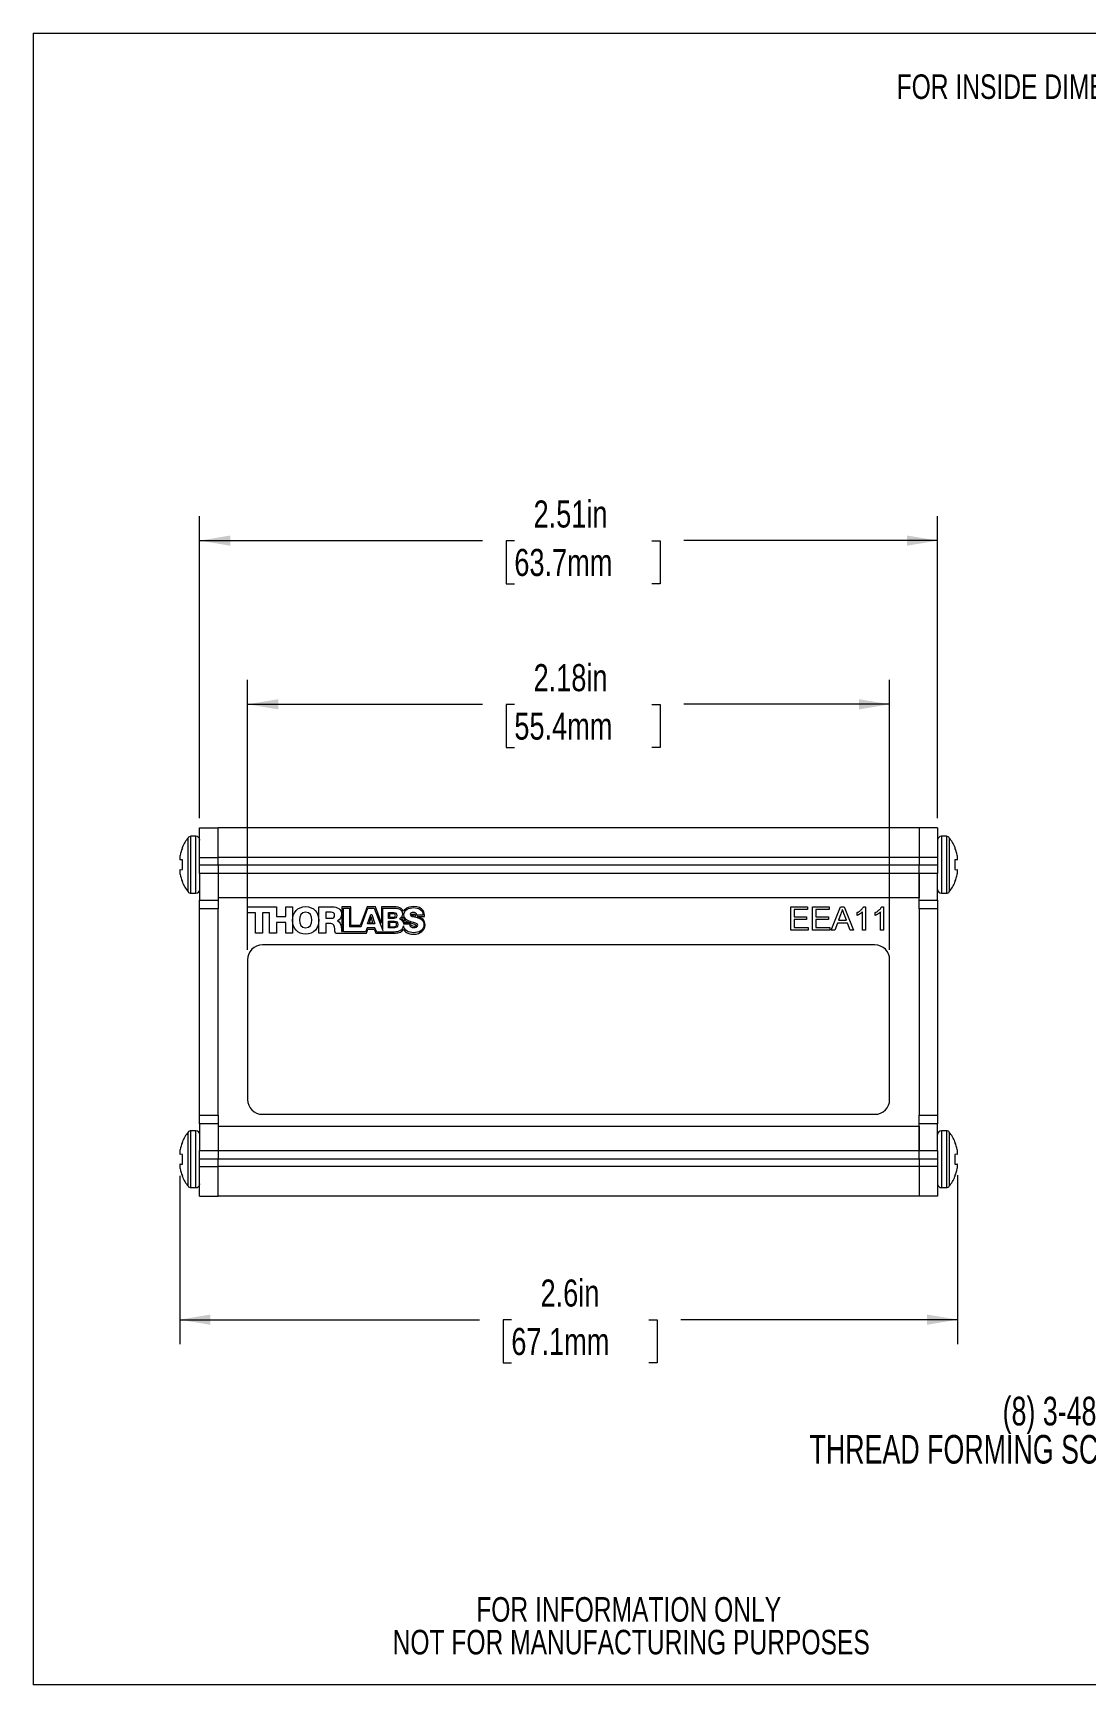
# Model space of a CAD drawing. Header units: inches. Extents: x 0.04 to 7.3, y 0.02 to 5.63.
# Drawn here: x 0.04 to 3.62, y 0.02 to 5.63 of the extents above; entities that cross this region are included whole.
import ezdxf

# ---------------------------------------------------------------- set-up
doc = ezdxf.new("R2010")
doc.units = ezdxf.units.IN
doc.header["$MEASUREMENT"] = 0
doc.styles.add('SLDTEXTSTYLE0', font='TXT', dxfattribs={"width": 0.75})
doc.styles.add('SLDTEXTSTYLE3', font='TXT', dxfattribs={"width": 0.7})
doc.dimstyles.new('SLDDIMSTYLE0', dxfattribs={"dimtxt": 0.091864, "dimasz": 0.104, "dimexe": 0, "dimexo": 0.0625, "dimgap": 0.022966, "dimtad": 0, "dimtih": 1, "dimtoh": 1, "dimrnd": 1e-09, "dimzin": 12, "dimdsep": 46, "dimtxsty": 'SLDTEXTSTYLE0', "dimsah": 1, "dimcen": 0.09, "dimadec": 0, "dimazin": 3, "dimtfac": 1, "dimtofl": 0, "dimtmove": 0, "dimatfit": 3, "dimfxl": 1, "dimfrac": 2, "dimtolj": 1, "dimtzin": 12, "dimarcsym": 0})
doc.dimstyles.new('SLDDIMSTYLE1', dxfattribs={"dimtxt": 0.091864, "dimasz": 0.104, "dimexe": 0, "dimexo": 0.0625, "dimgap": 0.022966, "dimtad": 0, "dimtih": 1, "dimtoh": 1, "dimdec": 1, "dimrnd": 1e-09, "dimzin": 12, "dimdsep": 46, "dimtxsty": 'SLDTEXTSTYLE0', "dimsah": 1, "dimcen": 0.09, "dimadec": 0, "dimazin": 3, "dimtfac": 1, "dimtdec": 1, "dimtofl": 0, "dimtmove": 0, "dimatfit": 3, "dimfxl": 1, "dimfrac": 2, "dimtolj": 1, "dimtzin": 12, "dimarcsym": 0})

# ---------------------------------------------------------------- blocks, each defined once
blk = doc.blocks.new('SW_NOTE_2')
at = {"color": 0, "linetype": 'Continuous', "lineweight": 0, "ltscale": 0.666667, "char_height": 0.083333, "attachment_point": 2, "style": 'SLDTEXTSTYLE0'}
for s, insert in [('FOR INFORMATION ONLY', (0.6576, 0.1074)), ('NOT FOR MANUFACTURING PURPOSES', (0.6661, -0.0037))]:
    blk.add_mtext(s, dxfattribs=dict(at, insert=insert))
blk = doc.blocks.new('_D')
at = {"color": 7, "linetype": 'Continuous', "lineweight": 0, "ltscale": 0.666667}
for p, q in [((0.6072, 2.9675), (0.6072, 3.9933)), ((3.1132, 2.9675), (3.1132, 3.9933)), ((0.6072, 3.9099), (1.5672, 3.9099)), ((1.6758, 3.9092), (1.6478, 3.9092)), ((1.6478, 3.9092), (1.6478, 3.7634)), ((2.143, 3.9092), (2.171, 3.9092)), ((2.171, 3.9092), (2.171, 3.7634)), ((3.1132, 3.9099), (2.2516, 3.9099)), ((1.6478, 3.7634), (1.6758, 3.7634)), ((2.171, 3.7634), (2.143, 3.7634))]:
    blk.add_line(p, q, dxfattribs=at)
for points in [[(0.6072, 3.9099), (0.7112, 3.8926), (0.7112, 3.9273)], [(3.1132, 3.9099), (3.0092, 3.9273), (3.0092, 3.8926)]]:
    blk.add_solid(points, dxfattribs=at)
at = {"color": 7, "linetype": 'Continuous', "lineweight": 0, "ltscale": 0.666667, "char_height": 0.09186, "attachment_point": 1, "style": 'SLDTEXTSTYLE0'}
for s, insert in [('2.51in', (1.7411, 4.0463)), ('63.7mm', (1.6758, 3.8818))]:
    blk.add_mtext(s, dxfattribs=dict(at, insert=insert))
blk = doc.blocks.new('_D_1')
at = {"color": 7, "linetype": 'Continuous', "lineweight": 0, "ltscale": 0.666667}
for p, q in [((0.5394, 1.7532), (0.5394, 1.1809)), ((3.181, 1.7551), (3.181, 1.1809)), ((0.5394, 1.2642), (1.557, 1.2642)), ((1.6656, 1.2635), (1.6376, 1.2635)), ((1.6376, 1.2635), (1.6376, 1.1177)), ((2.1328, 1.2635), (2.1608, 1.2635)), ((2.1608, 1.2635), (2.1608, 1.1177)), ((3.181, 1.2642), (2.2414, 1.2642)), ((1.6376, 1.1177), (1.6656, 1.1177)), ((2.1608, 1.1177), (2.1328, 1.1177))]:
    blk.add_line(p, q, dxfattribs=at)
for points in [[(0.5394, 1.2642), (0.6434, 1.2469), (0.6434, 1.2816)], [(3.181, 1.2642), (3.077, 1.2816), (3.077, 1.2469)]]:
    blk.add_solid(points, dxfattribs=at)
at = {"color": 7, "linetype": 'Continuous', "lineweight": 0, "ltscale": 0.666667, "char_height": 0.09186, "attachment_point": 1, "style": 'SLDTEXTSTYLE0'}
for s, insert in [('2.6in', (1.7648, 1.4006)), ('67.1mm', (1.6656, 1.2361))]:
    blk.add_mtext(s, dxfattribs=dict(at, insert=insert))
blk = doc.blocks.new('_D_2')
at = {"color": 7, "linetype": 'Continuous', "lineweight": 0, "ltscale": 0.666667}
for p, q in [((0.7702, 2.52), (0.7702, 3.4374)), ((2.9502, 2.52), (2.9502, 3.4374)), ((0.7702, 3.3541), (1.5672, 3.3541)), ((1.6758, 3.3534), (1.6478, 3.3534)), ((1.6478, 3.3534), (1.6478, 3.2076)), ((2.143, 3.3534), (2.171, 3.3534)), ((2.171, 3.3534), (2.171, 3.2076)), ((2.9502, 3.3541), (2.2516, 3.3541)), ((1.6478, 3.2076), (1.6758, 3.2076)), ((2.171, 3.2076), (2.143, 3.2076))]:
    blk.add_line(p, q, dxfattribs=at)
for points in [[(0.7702, 3.3541), (0.8742, 3.3368), (0.8742, 3.3714)], [(2.9502, 3.3541), (2.8462, 3.3714), (2.8462, 3.3368)]]:
    blk.add_solid(points, dxfattribs=at)
at = {"color": 7, "linetype": 'Continuous', "lineweight": 0, "ltscale": 0.666667, "char_height": 0.09186, "attachment_point": 1, "style": 'SLDTEXTSTYLE0'}
for s, insert in [('2.18in', (1.7411, 3.4905)), ('55.4mm', (1.6758, 3.326))]:
    blk.add_mtext(s, dxfattribs=dict(at, insert=insert))
blk = doc.blocks.new('SW_NOTE_3')
at = {"color": 0, "linetype": 'Continuous', "lineweight": 0, "ltscale": 0.666667, "char_height": 0.097222, "attachment_point": 3, "style": 'SLDTEXTSTYLE3'}
for s, insert in [('(8) 3-48 X 1/4"', (-0.0048, 0.0452)), ('THREAD FORMING SCREWS', (0.0045, -0.0844))]:
    blk.add_mtext(s, dxfattribs=dict(at, insert=insert))

msp = doc.modelspace()

# ---------------------------------------------------------------- linework, layer by layer
at = {"color": 7, "linetype": 'Continuous', "lineweight": 0, "ltscale": 0.666667}
for p, q in [((0.0415, 5.6337), (7.2963, 5.6337)), ((0.0415, 5.6337), (0.0415, 0.0237)), ((7.2963, 0.0237), (0.0415, 0.0237))]:
    msp.add_line(p, q, dxfattribs=at)
at = {"color": 7, "linetype": 'Continuous', "lineweight": 15, "ltscale": 0.666667}
for p, q in [((0.6072, 2.9342), (0.6702, 2.9342)), ((0.6072, 2.8342), (0.6072, 2.9342)), ((0.6702, 2.8342), (0.6702, 2.9342)), ((3.0502, 2.9342), (0.6702, 2.9342)), ((3.1132, 2.9342), (3.0502, 2.9342)), ((3.0502, 2.9342), (3.0502, 2.8342)), ((3.1132, 2.9342), (3.1132, 2.8342)), ((0.5485, 2.8661), (0.5485, 2.8684)), ((0.5945, 2.9057), (0.5778, 2.9057)), ((3.1427, 2.9057), (3.126, 2.9057)), ((3.172, 2.8684), (3.172, 2.8661)), ((0.5407, 2.841), (0.5404, 2.8397)), ((0.5404, 2.8266), (0.5407, 2.8263)), ((0.5485, 2.8256), (0.5407, 2.8263)), ((0.5485, 2.7927), (0.5485, 2.8256)), ((0.6072, 2.8342), (0.6702, 2.8342)), ((0.6072, 2.809), (0.6072, 2.8342)), ((0.6072, 2.809), (0.6702, 2.809)), ((0.6072, 2.7798), (0.6072, 2.809)), ((0.6702, 2.809), (0.6702, 2.8342)), ((3.0502, 2.8342), (0.6702, 2.8342)), ((0.6702, 2.809), (0.6702, 2.7798)), ((0.6702, 2.809), (3.0502, 2.809)), ((3.1132, 2.8342), (3.0502, 2.8342)), ((3.0502, 2.8342), (3.0502, 2.809)), ((3.0502, 2.809), (3.1132, 2.809)), ((3.0502, 2.7798), (3.0502, 2.809)), ((3.1132, 2.8342), (3.1132, 2.809)), ((3.1132, 2.809), (3.1132, 2.7798)), ((3.1798, 2.8263), (3.172, 2.8256)), ((3.172, 2.8256), (3.172, 2.7927)), ((3.18, 2.8397), (3.1798, 2.841)), ((3.1798, 2.8263), (3.18, 2.8266)), ((0.5407, 2.7921), (0.5404, 2.7918)), ((0.5404, 2.7786), (0.5407, 2.7773)), ((0.5407, 2.7921), (0.5485, 2.7927)), ((0.5485, 2.75), (0.5485, 2.7523)), ((0.6702, 2.7798), (0.6072, 2.7798)), ((0.6072, 2.7798), (0.6072, 2.6885)), ((0.6702, 2.7798), (0.6702, 2.6885)), ((3.0502, 2.7798), (0.6702, 2.7798)), ((0.6702, 2.7798), (0.6702, 2.6967)), ((3.1132, 2.7798), (3.0502, 2.7798)), ((3.0502, 2.6885), (3.0502, 2.7798)), ((3.0502, 2.7798), (3.0502, 2.6967)), ((3.0502, 2.7652), (3.0503, 2.7654)), ((3.1132, 2.6885), (3.1132, 2.7798)), ((3.172, 2.7927), (3.1798, 2.7921)), ((3.172, 2.7523), (3.172, 2.75)), ((3.18, 2.7918), (3.1798, 2.7921)), ((0.5778, 2.7127), (0.5945, 2.7127)), ((3.0502, 2.6967), (0.6702, 2.6967)), ((3.126, 2.7127), (3.1427, 2.7127)), ((0.6072, 2.6885), (0.6702, 2.6885)), ((0.6072, 2.6593), (0.6072, 2.6885)), ((0.6702, 2.6593), (0.6072, 2.6593)), ((0.6072, 1.959), (0.6072, 2.6593)), ((0.6702, 2.6885), (0.6702, 2.6593)), ((0.6702, 1.959), (0.6702, 2.6593)), ((0.7702, 2.6663), (0.8684, 2.6663)), ((0.7702, 2.6462), (0.7702, 2.6663)), ((0.7971, 2.6462), (0.7702, 2.6462)), ((0.7971, 2.5767), (0.7971, 2.6462)), ((0.8206, 2.6463), (0.8206, 2.5767)), ((0.8449, 2.6463), (0.8206, 2.6463)), ((0.8449, 2.5767), (0.8449, 2.6463)), ((0.8684, 2.6663), (0.8684, 2.6336)), ((0.8993, 2.6336), (0.8993, 2.6663)), ((0.8993, 2.6663), (0.9228, 2.6663)), ((0.9228, 2.6663), (0.9228, 2.5767)), ((1.0116, 2.6663), (1.0575, 2.6663)), ((1.0116, 2.5767), (1.0116, 2.6663)), ((1.0537, 2.6477), (1.0351, 2.6477)), ((1.0351, 2.6477), (1.0351, 2.6274)), ((1.0904, 2.6663), (1.0904, 2.5808)), ((1.1209, 2.6663), (1.0904, 2.6663)), ((1.0952, 2.6619), (1.1163, 2.6619)), ((1.0952, 2.5809), (1.0952, 2.6619)), ((1.1163, 2.6619), (1.1163, 2.5992)), ((1.1209, 2.6024), (1.1209, 2.6663)), ((1.1762, 2.6663), (1.1517, 2.6024)), ((1.1552, 2.5992), (1.1787, 2.6619)), ((1.2039, 2.6663), (1.1762, 2.6663)), ((1.1774, 2.6081), (1.188, 2.6405)), ((1.1787, 2.6619), (1.2002, 2.6619)), ((1.188, 2.6405), (1.1913, 2.6405)), ((1.1913, 2.6405), (1.2015, 2.6081)), ((1.2002, 2.6619), (1.2288, 2.5864)), ((1.2246, 2.6104), (1.2039, 2.6663)), ((1.2642, 2.6663), (1.2246, 2.6663)), ((1.2246, 2.6663), (1.2246, 2.6104)), ((1.2288, 2.5864), (1.2288, 2.6619)), ((1.2288, 2.6619), (1.2667, 2.6619)), ((1.2481, 2.6466), (1.2669, 2.6466)), ((1.2481, 2.627), (1.2481, 2.6466)), ((1.2522, 2.6423), (1.2522, 2.631)), ((1.2653, 2.6423), (1.2522, 2.6423)), ((1.3662, 2.6375), (1.3451, 2.6375)), ((2.6149, 2.6667), (2.6713, 2.6667)), ((2.6149, 2.5867), (2.6149, 2.6667)), ((2.6261, 2.6574), (2.6261, 2.6328)), ((2.6713, 2.6574), (2.6261, 2.6574)), ((2.6713, 2.6667), (2.6713, 2.6574)), ((2.6887, 2.5867), (2.6887, 2.6667)), ((2.6887, 2.6667), (2.7451, 2.6667)), ((2.7, 2.6574), (2.7, 2.6328)), ((2.7451, 2.6574), (2.7, 2.6574)), ((2.7451, 2.6667), (2.7451, 2.6574)), ((2.7516, 2.5867), (2.7834, 2.6667)), ((2.7843, 2.6427), (2.7761, 2.6205)), ((2.7834, 2.6667), (2.7961, 2.6667)), ((2.8034, 2.6205), (2.7956, 2.6415)), ((2.7961, 2.6667), (2.8278, 2.5867)), ((2.8395, 2.6372), (2.8395, 2.6467)), ((2.8579, 2.5867), (2.8579, 2.649)), ((2.8616, 2.6667), (2.8682, 2.6667)), ((2.8682, 2.6667), (2.8682, 2.5867)), ((2.901, 2.6372), (2.901, 2.6467)), ((2.9195, 2.5867), (2.9195, 2.649)), ((2.9231, 2.6667), (2.9297, 2.6667)), ((2.9297, 2.6667), (2.9297, 2.5867)), ((3.0502, 2.6885), (3.1132, 2.6885)), ((3.0502, 2.6593), (3.0502, 2.6885)), ((3.1132, 2.6593), (3.0502, 2.6593)), ((3.0502, 2.6593), (3.0502, 1.959)), ((3.1132, 2.6885), (3.1132, 2.6593)), ((3.1132, 2.6593), (3.1132, 1.959)), ((0.8684, 2.6336), (0.8993, 2.6336)), ((0.8684, 2.6136), (0.8684, 2.5767)), ((0.8993, 2.6136), (0.8684, 2.6136)), ((0.8993, 2.5767), (0.8993, 2.6136)), ((1.0351, 2.6274), (1.0547, 2.6274)), ((1.0351, 2.6093), (1.0351, 2.5767)), ((1.0529, 2.6093), (1.0351, 2.6093)), ((1.0749, 2.6186), (1.0749, 2.6183)), ((1.1701, 2.5809), (1.0952, 2.5809)), ((1.1163, 2.5992), (1.1552, 2.5992)), ((1.1517, 2.6024), (1.1209, 2.6024)), ((1.1763, 2.5945), (1.1701, 2.5809)), ((1.1732, 2.5767), (1.1785, 2.5899)), ((1.2025, 2.5945), (1.1763, 2.5945)), ((1.2015, 2.6081), (1.1774, 2.6081)), ((1.1785, 2.5899), (1.2003, 2.5899)), ((1.1894, 2.632), (1.1831, 2.6124)), ((1.1831, 2.6124), (1.1955, 2.6124)), ((1.1955, 2.6124), (1.1894, 2.632)), ((1.2003, 2.5899), (1.2054, 2.5767)), ((1.2085, 2.5808), (1.2025, 2.5945)), ((1.2678, 2.5808), (1.2085, 2.5808)), ((1.2669, 2.627), (1.2481, 2.627)), ((1.2481, 2.6176), (1.2689, 2.6176)), ((1.2481, 2.595), (1.2481, 2.6176)), ((1.2689, 2.595), (1.2481, 2.595)), ((1.2677, 2.6134), (1.2521, 2.6134)), ((1.2521, 2.6134), (1.2521, 2.5988)), ((1.2521, 2.5988), (1.2677, 2.5988)), ((1.2522, 2.631), (1.2653, 2.631)), ((1.2992, 2.6082), (1.3194, 2.6082)), ((1.3224, 2.612), (1.302, 2.612)), ((1.346, 2.6332), (1.3707, 2.6332)), ((2.6733, 2.5867), (2.6149, 2.5867)), ((2.6261, 2.6328), (2.6682, 2.6328)), ((2.6261, 2.6236), (2.6261, 2.5959)), ((2.6682, 2.6236), (2.6261, 2.6236)), ((2.6261, 2.5959), (2.6733, 2.5959)), ((2.6682, 2.6328), (2.6682, 2.6236)), ((2.6733, 2.5959), (2.6733, 2.5867)), ((2.7472, 2.5867), (2.6887, 2.5867)), ((2.7, 2.6328), (2.742, 2.6328)), ((2.7, 2.6236), (2.7, 2.5959)), ((2.742, 2.6236), (2.7, 2.6236)), ((2.7, 2.5959), (2.7472, 2.5959)), ((2.742, 2.6328), (2.742, 2.6236)), ((2.7472, 2.5959), (2.7472, 2.5867)), ((2.7636, 2.5867), (2.7516, 2.5867)), ((2.7727, 2.6113), (2.7636, 2.5867)), ((2.8068, 2.6113), (2.7727, 2.6113)), ((2.7761, 2.6205), (2.8034, 2.6205)), ((2.8159, 2.5867), (2.8068, 2.6113)), ((2.8278, 2.5867), (2.8159, 2.5867)), ((2.8682, 2.5867), (2.8579, 2.5867)), ((2.9297, 2.5867), (2.9195, 2.5867)), ((0.8206, 2.5767), (0.7971, 2.5767)), ((2.9002, 2.5367), (0.8202, 2.5367)), ((0.8684, 2.5767), (0.8449, 2.5767)), ((0.9228, 2.5767), (0.8993, 2.5767)), ((1.0351, 2.5767), (1.0116, 2.5767)), ((1.0686, 2.5767), (1.1732, 2.5767)), ((1.2054, 2.5767), (1.2724, 2.5767)), ((0.7702, 2.4867), (0.7702, 2.0117)), ((2.9502, 2.0117), (2.9502, 2.4867)), ((0.6072, 1.959), (0.6702, 1.959)), ((0.6072, 1.9298), (0.6072, 1.959)), ((0.6702, 1.9298), (0.6072, 1.9298)), ((0.6072, 1.9298), (0.6072, 1.8385)), ((0.6702, 1.959), (0.6702, 1.9298)), ((0.6702, 1.9298), (0.6702, 1.8385)), ((0.6702, 1.9217), (3.0502, 1.9217)), ((0.6702, 1.9217), (0.6702, 1.8385)), ((0.8202, 1.9617), (2.9002, 1.9617)), ((3.0502, 1.959), (3.1132, 1.959)), ((3.0502, 1.9298), (3.0502, 1.959)), ((3.1132, 1.9298), (3.0502, 1.9298)), ((3.0502, 1.8385), (3.0502, 1.9298)), ((3.0502, 1.9217), (3.0502, 1.8385)), ((3.1132, 1.959), (3.1132, 1.9298)), ((3.1132, 1.8385), (3.1132, 1.9298)), ((0.5485, 1.8661), (0.5485, 1.8684)), ((0.5945, 1.9057), (0.5778, 1.9057)), ((0.6705, 1.8511), (0.6702, 1.8515)), ((3.1427, 1.9057), (3.126, 1.9057)), ((3.172, 1.8684), (3.172, 1.8661)), ((0.5407, 1.841), (0.5404, 1.8397)), ((0.5404, 1.8266), (0.5407, 1.8263)), ((0.5485, 1.8256), (0.5407, 1.8263)), ((0.5485, 1.7927), (0.5485, 1.8256)), ((0.6072, 1.8385), (0.6702, 1.8385)), ((0.6072, 1.8093), (0.6072, 1.8385)), ((0.6702, 1.8093), (0.6072, 1.8093)), ((0.6072, 1.7842), (0.6072, 1.8093)), ((0.6702, 1.8385), (0.6702, 1.8093)), ((0.6702, 1.8385), (3.0502, 1.8385)), ((0.6702, 1.7842), (0.6702, 1.8093)), ((3.0502, 1.8093), (0.6702, 1.8093)), ((3.0502, 1.8385), (3.1132, 1.8385)), ((3.0502, 1.8093), (3.0502, 1.8385)), ((3.1132, 1.8093), (3.0502, 1.8093)), ((3.0502, 1.8093), (3.0502, 1.7842)), ((3.1132, 1.8385), (3.1132, 1.8093)), ((3.1132, 1.8093), (3.1132, 1.7842)), ((3.1798, 1.8263), (3.172, 1.8256)), ((3.172, 1.8256), (3.172, 1.7927)), ((3.18, 1.8397), (3.1798, 1.841)), ((3.1798, 1.8263), (3.18, 1.8266)), ((0.5407, 1.7921), (0.5404, 1.7918)), ((0.5404, 1.7786), (0.5407, 1.7773)), ((0.5407, 1.7921), (0.5485, 1.7927)), ((0.5485, 1.75), (0.5485, 1.7523)), ((0.6072, 1.7842), (0.6702, 1.7842)), ((0.6072, 1.6842), (0.6072, 1.7842)), ((0.6702, 1.6842), (0.6702, 1.7842)), ((3.0502, 1.7842), (0.6702, 1.7842)), ((3.1132, 1.7842), (3.0502, 1.7842)), ((3.0502, 1.7842), (3.0502, 1.6842)), ((3.1132, 1.7842), (3.1132, 1.6842)), ((3.172, 1.7927), (3.1798, 1.7921)), ((3.172, 1.7523), (3.172, 1.75)), ((3.18, 1.7918), (3.1798, 1.7921)), ((0.5778, 1.7127), (0.5945, 1.7127)), ((0.6072, 1.6842), (0.6702, 1.6842)), ((3.0502, 1.6842), (0.6702, 1.6842)), ((3.1132, 1.6842), (3.0502, 1.6842)), ((3.126, 1.7127), (3.1427, 1.7127))]:
    msp.add_line(p, q, dxfattribs=at)
at = {"color": 155, "linetype": 'Continuous', "lineweight": 15, "ltscale": 0.666667}
for p, q in [((0.5677, 2.7176), (0.5677, 2.9007)), ((0.5778, 2.7127), (0.5778, 2.9057)), ((0.5945, 2.7127), (0.5945, 2.9057)), ((3.126, 2.9057), (3.126, 2.8092)), ((3.1427, 2.9057), (3.1427, 2.8092)), ((3.1527, 2.9007), (3.1527, 2.8092)), ((3.126, 2.8092), (3.126, 2.7127)), ((3.1427, 2.8092), (3.1427, 2.7127)), ((3.1527, 2.8092), (3.1527, 2.7176)), ((0.5677, 1.7176), (0.5677, 1.9007)), ((0.5778, 1.7127), (0.5778, 1.9057)), ((0.5945, 1.7127), (0.5945, 1.9057)), ((3.126, 1.9057), (3.126, 1.8092)), ((3.1427, 1.9057), (3.1427, 1.8092)), ((3.1527, 1.9007), (3.1527, 1.8092)), ((3.126, 1.8092), (3.126, 1.7127)), ((3.1427, 1.8092), (3.1427, 1.7127)), ((3.1527, 1.8092), (3.1527, 1.7176))]:
    msp.add_line(p, q, dxfattribs=at)
at = {"color": 7, "linetype": 'Continuous', "lineweight": 15, "ltscale": 0.444444}
for centre, radius, start, end in [((0.6865, 2.8092), 0.1493, 157.6085, 167.6842), ((0.6851, 2.8092), 0.1489, 142.0475, 156.57), ((0.5778, 2.8929), 0.0128, 90, 142.0475), ((0.5945, 2.8929), 0.0128, 0, 90), ((3.126, 2.8929), 0.0128, 90, 180), ((3.1427, 2.8929), 0.0128, 37.9525, 90), ((3.0353, 2.8092), 0.1489, 23.43, 37.9525), ((3.034, 2.8092), 0.1493, 12.3158, 22.3915), ((0.6646, 2.8199), 0.1258, 170.9434, 174.5667), ((0.5649, 2.8357), 0.0261, 192.754, 200.4597), ((3.0558, 2.8199), 0.1258, 5.4333, 9.0566), ((3.1556, 2.8357), 0.0261, 339.5403, 347.246), ((0.5649, 2.7826), 0.0261, 159.5403, 167.246), ((0.6646, 2.7984), 0.1258, 185.4333, 189.0566), ((0.6865, 2.8091), 0.1493, 192.3158, 202.3915), ((0.6851, 2.8092), 0.1489, 203.43, 217.9525), ((3.0353, 2.8092), 0.1489, 322.0475, 336.57), ((3.034, 2.8091), 0.1493, 337.6085, 347.6842), ((3.1556, 2.7826), 0.0261, 12.754, 20.4597), ((3.0558, 2.7984), 0.1258, 350.9434, 354.5667), ((0.5778, 2.7254), 0.0128, 217.9525, 270), ((0.5945, 2.7254), 0.0128, 270, 0), ((3.126, 2.7254), 0.0128, 180, 270), ((3.1427, 2.7254), 0.0128, 270, 322.0475), ((0.8202, 2.4867), 0.05, 90, 180), ((2.9002, 2.4867), 0.05, 0, 90), ((0.8202, 2.0117), 0.05, 180, 270), ((2.9002, 2.0117), 0.05, 270, 0), ((0.6865, 1.8092), 0.1493, 157.6085, 167.6842), ((0.6851, 1.8092), 0.1489, 142.0475, 156.57), ((0.5778, 1.8929), 0.0128, 90, 142.0475), ((0.5945, 1.8929), 0.0128, 0, 90), ((3.126, 1.8929), 0.0128, 90, 180), ((3.1427, 1.8929), 0.0128, 37.9525, 90), ((3.0353, 1.8092), 0.1489, 23.43, 37.9525), ((3.034, 1.8092), 0.1493, 12.3158, 22.3915), ((0.6646, 1.8199), 0.1258, 170.9434, 174.5667), ((0.5649, 1.8357), 0.0261, 192.754, 200.4597), ((3.0558, 1.8199), 0.1258, 5.4333, 9.0566), ((3.1556, 1.8357), 0.0261, 339.5403, 347.246), ((0.5649, 1.7826), 0.0261, 159.5403, 167.246), ((0.6646, 1.7984), 0.1258, 185.4333, 189.0566), ((0.6865, 1.8091), 0.1493, 192.3158, 202.3915), ((0.6851, 1.8092), 0.1489, 203.43, 217.9525), ((3.0353, 1.8092), 0.1489, 322.0475, 336.57), ((3.034, 1.8091), 0.1493, 337.6085, 347.6842), ((3.1556, 1.7826), 0.0261, 12.754, 20.4597), ((3.0558, 1.7984), 0.1258, 350.9434, 354.5667), ((0.5778, 1.7254), 0.0128, 217.9525, 270), ((0.5945, 1.7254), 0.0128, 270, 0), ((3.126, 1.7254), 0.0128, 180, 270), ((3.1427, 1.7254), 0.0128, 270, 322.0475)]:
    msp.add_arc(centre, radius, start, end, dxfattribs=at)
at = {"color": 7, "linetype": 'Continuous', "lineweight": 15, "ltscale": 0.666667}
for points, knots in [([(0.5394, 2.8318), (0.5394, 2.8315), (0.5394, 2.8308), (0.5394, 2.8302), (0.5394, 2.83), (0.5394, 2.8299)], [0, 0, 0, 0, 0.427373, 0.85477, 1, 1, 1, 1]), ([(3.181, 2.8299), (3.1811, 2.8301), (3.1811, 2.8305), (3.1811, 2.8312), (3.181, 2.8317), (3.181, 2.8318)], [0, 0, 0, 0, 0.427373, 0.85477, 1, 1, 1, 1]), ([(0.5394, 2.7884), (0.5394, 2.7882), (0.5394, 2.7878), (0.5394, 2.7871), (0.5394, 2.7866), (0.5394, 2.7865)], [0, 0, 0, 0, 0.427373, 0.85477, 1, 1, 1, 1]), ([(3.1798, 2.7773), (3.1798, 2.7774), (3.1798, 2.7776), (3.1799, 2.778), (3.18, 2.7783), (3.18, 2.7785), (3.18, 2.7786)], [0, 0, 0, 0, 0.244221, 0.490624, 0.744068, 1, 1, 1, 1]), ([(3.181, 2.7865), (3.181, 2.7867), (3.1811, 2.787), (3.1811, 2.7875), (3.1811, 2.7879), (3.1811, 2.7882), (3.181, 2.7883), (3.181, 2.7884), (3.181, 2.7884)], [0, 0, 0, 0, 0.210733, 0.427567, 0.638304, 0.855162, 0.927463, 1, 1, 1, 1]), ([(0.967, 2.6669), (0.9954, 2.667), (1.0115, 2.6463), (1.0115, 2.6202), (1.0116, 2.5942), (0.9956, 2.5735), (0.9672, 2.5734)], [0, 0, 0, 0, 1, 1, 1, 2, 2, 2, 2]), ([(2.7897, 2.6574), (2.7894, 2.6562), (2.7888, 2.6536), (2.7875, 2.6499), (2.786, 2.6462), (2.7849, 2.6439), (2.7843, 2.6427)], [0, 0, 0, 0, 0.247289, 0.496559, 0.746365, 1, 1, 1, 1]), ([(2.7956, 2.6415), (2.7953, 2.6423), (2.7947, 2.6439), (2.7939, 2.6462), (2.7931, 2.6484), (2.7923, 2.6505), (2.7916, 2.6524), (2.7909, 2.6542), (2.7903, 2.6559), (2.7899, 2.6569), (2.7897, 2.6574)], [0, 0, 0, 0, 0.153148, 0.299433, 0.436426, 0.565671, 0.686508, 0.799269, 0.903395, 1, 1, 1, 1]), ([(2.8395, 2.6467), (2.8407, 2.6473), (2.8433, 2.6486), (2.8468, 2.6509), (2.8502, 2.6533), (2.8532, 2.6559), (2.8559, 2.6586), (2.8582, 2.6613), (2.8602, 2.664), (2.8611, 2.6658), (2.8616, 2.6667)], [0, 0, 0, 0, 0.14267, 0.281194, 0.417328, 0.551215, 0.678738, 0.795014, 0.90199, 1, 1, 1, 1]), ([(2.8579, 2.649), (2.8573, 2.6484), (2.8561, 2.6473), (2.854, 2.6456), (2.8517, 2.6439), (2.8492, 2.6423), (2.8466, 2.6407), (2.8441, 2.6393), (2.8418, 2.6382), (2.8402, 2.6375), (2.8395, 2.6372)], [0, 0, 0, 0, 0.111676, 0.232107, 0.362335, 0.502156, 0.641506, 0.771086, 0.890156, 1, 1, 1, 1]), ([(2.901, 2.6467), (2.9023, 2.6473), (2.9048, 2.6486), (2.9084, 2.6509), (2.9117, 2.6533), (2.9148, 2.6559), (2.9175, 2.6586), (2.9198, 2.6613), (2.9217, 2.664), (2.9227, 2.6658), (2.9231, 2.6667)], [0, 0, 0, 0, 0.14267, 0.281194, 0.417328, 0.551215, 0.678738, 0.795014, 0.90199, 1, 1, 1, 1]), ([(2.9195, 2.649), (2.9189, 2.6484), (2.9176, 2.6473), (2.9156, 2.6456), (2.9133, 2.6439), (2.9107, 2.6423), (2.9082, 2.6407), (2.9057, 2.6393), (2.9033, 2.6382), (2.9018, 2.6375), (2.901, 2.6372)], [0, 0, 0, 0, 0.111676, 0.232107, 0.362335, 0.502156, 0.641506, 0.771086, 0.890156, 1, 1, 1, 1]), ([(0.9672, 2.5734), (0.9388, 2.5735), (0.9228, 2.5942), (0.9229, 2.6202), (0.9229, 2.6203), (0.9229, 2.6204), (0.9229, 2.6204)], [2, 2, 2, 2, 3, 3, 3, 3.002118, 3.002118, 3.002118, 3.002118]), ([(3.0508, 1.8525), (3.0506, 1.8522), (3.0504, 1.8518), (3.0502, 1.8515), (3.0502, 1.8515)], [0, 0, 0, 0, 0.957407, 1, 1, 1, 1]), ([(0.5394, 1.8318), (0.5394, 1.8315), (0.5394, 1.8308), (0.5394, 1.8302), (0.5394, 1.83), (0.5394, 1.8299)], [0, 0, 0, 0, 0.427373, 0.85477, 1, 1, 1, 1]), ([(3.181, 1.8299), (3.1811, 1.8301), (3.1811, 1.8305), (3.1811, 1.8312), (3.181, 1.8317), (3.181, 1.8318)], [0, 0, 0, 0, 0.427373, 0.85477, 1, 1, 1, 1]), ([(0.5394, 1.7884), (0.5394, 1.7882), (0.5394, 1.7878), (0.5394, 1.7871), (0.5394, 1.7866), (0.5394, 1.7865)], [0, 0, 0, 0, 0.427373, 0.85477, 1, 1, 1, 1]), ([(3.1798, 1.7773), (3.1798, 1.7774), (3.1798, 1.7776), (3.1799, 1.778), (3.18, 1.7783), (3.18, 1.7785), (3.18, 1.7786)], [0, 0, 0, 0, 0.244221, 0.490624, 0.744068, 1, 1, 1, 1]), ([(3.181, 1.7865), (3.181, 1.7867), (3.1811, 1.787), (3.1811, 1.7875), (3.1811, 1.7879), (3.1811, 1.7882), (3.181, 1.7883), (3.181, 1.7884), (3.181, 1.7884)], [0, 0, 0, 0, 0.210733, 0.427567, 0.638304, 0.855162, 0.927463, 1, 1, 1, 1])]:
    msp.add_open_spline(points, degree=3, knots=knots, dxfattribs=at)
for points in [[(0.9229, 2.6204), (0.9229, 2.6462), (0.9388, 2.6669), (0.967, 2.6669)], [(0.9671, 2.6482), (0.9519, 2.6482), (0.9461, 2.6349), (0.9461, 2.6215)], [(0.988, 2.6215), (0.988, 2.6349), (0.9822, 2.6482), (0.9671, 2.6482)], [(1.0656, 2.638), (1.0656, 2.6447), (1.0603, 2.6477), (1.0537, 2.6477)], [(1.0547, 2.6274), (1.0618, 2.6274), (1.0656, 2.6312), (1.0656, 2.638)], [(1.0575, 2.6663), (1.0734, 2.6663), (1.0891, 2.6591), (1.0891, 2.6411)], [(1.0891, 2.6411), (1.0891, 2.6314), (1.0844, 2.6222), (1.0749, 2.6186)], [(1.2991, 2.6501), (1.2953, 2.6573), (1.2931, 2.6663), (1.2642, 2.6663)], [(1.2722, 2.6366), (1.2722, 2.6409), (1.2689, 2.6423), (1.2653, 2.6423)], [(1.2667, 2.6619), (1.2807, 2.6621), (1.296, 2.6585), (1.296, 2.6416)], [(1.2669, 2.6466), (1.272, 2.6466), (1.2768, 2.6442), (1.2768, 2.6367)], [(1.296, 2.6416), (1.296, 2.6344), (1.2917, 2.6285), (1.2854, 2.6253)], [(1.3334, 2.6672), (1.3131, 2.6672), (1.3031, 2.6573), (1.2991, 2.6501)], [(1.3007, 2.639), (1.3007, 2.6567), (1.3185, 2.6636), (1.3337, 2.6636)], [(1.3244, 2.6157), (1.3128, 2.619), (1.3007, 2.6242), (1.3007, 2.639)], [(1.332, 2.6473), (1.3275, 2.6473), (1.3218, 2.6457), (1.3218, 2.6404)], [(1.3218, 2.6404), (1.3218, 2.6342), (1.3335, 2.633), (1.3453, 2.6297)], [(1.3264, 2.6402), (1.3264, 2.6413), (1.3313, 2.642), (1.3336, 2.6419)], [(1.3407, 2.6345), (1.3294, 2.6373), (1.3264, 2.6378), (1.3264, 2.6402)], [(1.3451, 2.6375), (1.3454, 2.6449), (1.3385, 2.6473), (1.332, 2.6473)], [(1.3707, 2.6332), (1.3707, 2.6462), (1.3682, 2.6672), (1.3334, 2.6672)], [(1.3336, 2.6419), (1.3385, 2.6418), (1.34, 2.6408), (1.3405, 2.6379)], [(1.3337, 2.6636), (1.3499, 2.6636), (1.3661, 2.6558), (1.3662, 2.6375)], [(1.3405, 2.6379), (1.3406, 2.6367), (1.3407, 2.636), (1.3407, 2.6345)], [(0.9461, 2.6215), (0.9461, 2.6082), (0.9519, 2.5949), (0.9671, 2.5949)], [(0.9671, 2.5949), (0.9822, 2.5949), (0.988, 2.6082), (0.988, 2.6215)], [(1.066, 2.591), (1.0653, 2.6), (1.0638, 2.6093), (1.0529, 2.6093)], [(1.0686, 2.5767), (1.0666, 2.5797), (1.0662, 2.5885), (1.066, 2.591)], [(1.0749, 2.6183), (1.0845, 2.616), (1.0873, 2.6054), (1.0881, 2.5968)], [(1.0881, 2.5968), (1.0883, 2.594), (1.0888, 2.586), (1.0904, 2.5808)], [(1.2653, 2.631), (1.2682, 2.631), (1.2722, 2.6324), (1.2722, 2.6366)], [(1.2768, 2.6367), (1.2768, 2.6294), (1.271, 2.627), (1.2669, 2.627)], [(1.276, 2.6061), (1.276, 2.6116), (1.272, 2.6134), (1.2677, 2.6134)], [(1.2677, 2.5988), (1.2712, 2.5988), (1.276, 2.6006), (1.276, 2.6061)], [(1.299, 2.6016), (1.2968, 2.5862), (1.2836, 2.5808), (1.2678, 2.5808)], [(1.2689, 2.6176), (1.2746, 2.6176), (1.28, 2.6148), (1.28, 2.6062)], [(1.28, 2.6062), (1.28, 2.5978), (1.2736, 2.595), (1.2689, 2.595)], [(1.2724, 2.5767), (1.2844, 2.5769), (1.2955, 2.5825), (1.2989, 2.5909)], [(1.2854, 2.6253), (1.2933, 2.623), (1.2985, 2.6165), (1.2992, 2.6082)], [(1.2933, 2.6257), (1.295, 2.6276), (1.2975, 2.6296), (1.2984, 2.6329)], [(1.302, 2.612), (1.302, 2.6181), (1.2967, 2.6234), (1.2933, 2.6257)], [(1.2984, 2.6329), (1.2984, 2.6234), (1.3073, 2.6162), (1.3184, 2.6131)], [(1.2989, 2.5909), (1.3019, 2.5825), (1.313, 2.5738), (1.3347, 2.5733)], [(1.3335, 2.5784), (1.317, 2.5784), (1.3023, 2.5858), (1.299, 2.6016)], [(1.3184, 2.6131), (1.3198, 2.6128), (1.3211, 2.6124), (1.3224, 2.612)], [(1.3194, 2.6082), (1.3199, 2.5987), (1.3258, 2.5957), (1.3348, 2.5957)], [(1.323, 2.6118), (1.3329, 2.609), (1.3429, 2.6056), (1.3424, 2.6035)], [(1.331, 2.6005), (1.3231, 2.6026), (1.323, 2.607), (1.323, 2.6118)], [(1.3477, 2.604), (1.3477, 2.6111), (1.3361, 2.6124), (1.3244, 2.6157)], [(1.3424, 2.6035), (1.3414, 2.5995), (1.3385, 2.5984), (1.331, 2.6005)], [(1.3688, 2.6064), (1.3688, 2.586), (1.3513, 2.5784), (1.3335, 2.5784)], [(1.3347, 2.5733), (1.3565, 2.5735), (1.3726, 2.5868), (1.3724, 2.6042)], [(1.3348, 2.5957), (1.3411, 2.5957), (1.3477, 2.598), (1.3477, 2.604)], [(1.3453, 2.6297), (1.357, 2.6265), (1.3688, 2.621), (1.3688, 2.6064)], [(1.3466, 2.633), (1.3464, 2.6331), (1.3462, 2.6331), (1.346, 2.6332)], [(1.3724, 2.6042), (1.3728, 2.6219), (1.3628, 2.6284), (1.3466, 2.633)]]:
    msp.add_open_spline(points, degree=3, dxfattribs=at)

# ---------------------------------------------------------------- block references
at = {"color": 7, "linetype": 'Continuous', "lineweight": 0, "ltscale": 0.666667}
for name, p in [('SW_NOTE_3', (3.9273, 0.9571)), ('SW_NOTE_2', (1.4064, 0.2146))]:
    msp.add_blockref(name, p, dxfattribs=at)

# ---------------------------------------------------------------- texts
at = {"color": 7, "linetype": 'Continuous', "lineweight": 0, "ltscale": 0.666667, "insert": (2.9738, 5.4933), "char_height": 0.083333, "attachment_point": 1, "style": 'SLDTEXTSTYLE0'}
msp.add_mtext('FOR INSIDE DIMENSIONS, SEE SHEET 2', dxfattribs=at)

# ---------------------------------------------------------------- dimensions: what is measured, and where the dimension line sits
at = {"color": 7, "linetype": 'Continuous', "lineweight": 0, "ltscale": 0.666667}
for base, p1, p2, dimstyle, picture, middle in [((3.1132, 3.9099), (0.6072, 2.9342), (3.1132, 2.9342), 'SLDDIMSTYLE0', '_D', (1.9094, 3.9099)), ((2.9502, 3.3541), (0.7702, 2.4867), (2.9502, 2.4867), 'SLDDIMSTYLE0', '_D_2', (1.9094, 3.3541)), ((3.181, 1.2642), (0.5394, 1.7865), (3.181, 1.7884), 'SLDDIMSTYLE1', '_D_1', (1.8992, 1.2642))]:
    dim = msp.add_linear_dim(base=base, p1=p1, p2=p2, dimstyle=dimstyle, dxfattribs=at)
    dim.commit()
    dim.dimension.update_dxf_attribs({"geometry": picture, "text_midpoint": middle, "dimtype": 160})

doc.saveas('drawing.dxf')
